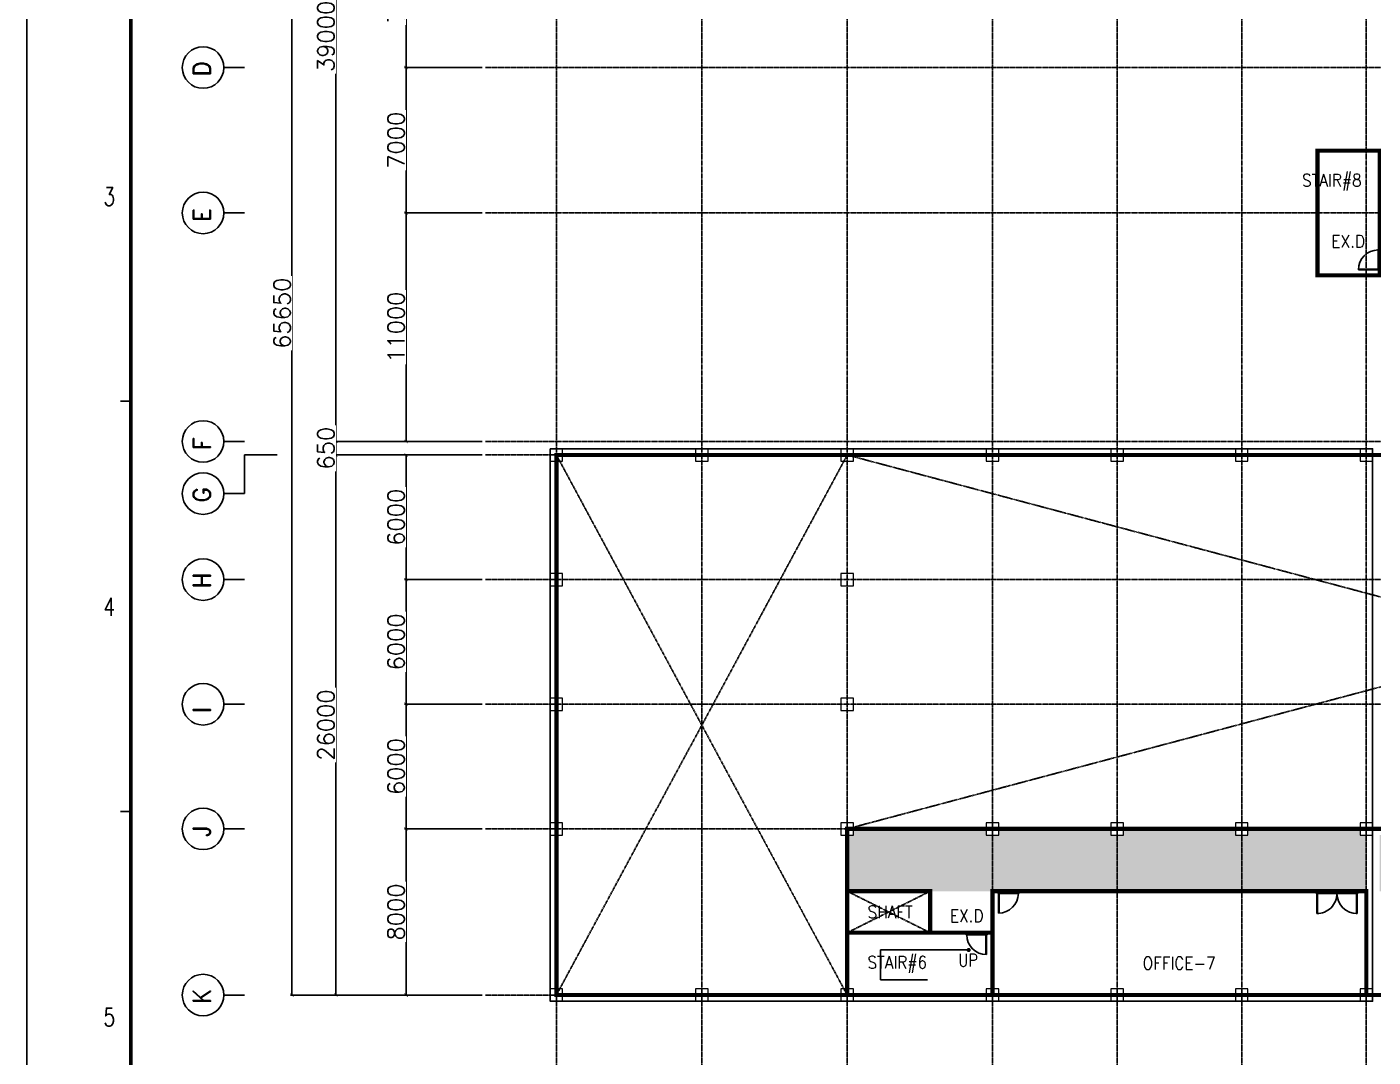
# Model space of a CAD drawing. Header units: millimetres. Extents: x -232466 to 860779, y -177975 to 311634.
# Drawn here: x 413279 to 478102, y 43072 to 92663 of the extents above; entities that cross this region are included whole.
import ezdxf
from ezdxf.enums import TextEntityAlignment as Align

# ---------------------------------------------------------------- set-up
doc = ezdxf.new("R2010")
doc.units = ezdxf.units.MM
doc.linetypes.add('AXES', pattern=[50.8, 31.75, -6.35, 6.35, -6.35])
doc.linetypes.add('CENTER', pattern=[2, 1.25, -0.25, 0.25, -0.25])
for name, color, linetype, lineweight in [('0 외형선', 3, 'Continuous', 25), ('COLUMN', 2, 'Continuous', 9), ('TEXT', 7, 'Continuous', 15), ('WALL', 7, 'Continuous', 9)]:
    doc.layers.add(name, color=color, linetype=linetype, lineweight=lineweight)
for name, color, linetype in [('Center Line', 1, 'CENTER'), ('dim', 7, 'Continuous'), ('DOOR', 4, 'Continuous'), ('G', 3, 'Continuous'), ('LED', 7, 'Continuous'), ('SYM', 7, 'Continuous'), ('TITLEBOX', 7, 'Continuous')]:
    doc.layers.add(name, color=color, linetype=linetype)
doc.styles.add('ROMAND', font='romand')
doc.styles.add('RomanS', font='romans.shx')
doc.styles.add('TBOX', font='romans.shx')
doc.dimstyles.new('HYUNDAI', dxfattribs={"dimscale": 120, "dimtxt": 3, "dimasz": 3, "dimexe": 1, "dimexo": 2, "dimgap": 1, "dimtad": 1, "dimdec": 0, "dimdsep": 46, "dimtxsty": 'RomanS', "dimcen": 0, "dimclrd": 256, "dimclre": 256, "dimclrt": 3, "dimadec": 0, "dimazin": 0, "dimtfac": 1, "dimtdec": 0, "dimtix": 1, "dimtmove": 2, "dimatfit": 3, "dimfxl": 1, "dimtvp": 1, "dimtolj": 1, "dimarcsym": 0})

# ---------------------------------------------------------------- blocks, each defined once
blk = doc.blocks.new('_ArchTick')
at = {"color": 0, "linetype": 'ByBlock', "const_width": 0.15}
blk.add_lwpolyline([(-0.5, -0.5), (0.5, 0.5)], dxfattribs=at)
blk = doc.blocks.new('*D383')
at = {"layer": 'Defpoints', "color": 0}
for p in [(426043, 111707), (435355, 111707), (435355, 46057)]:
    blk.add_point(p, dxfattribs=at)
at = {"layer": 'dim', "lineweight": -2}
for p, q in [((435195, 111707), (425963, 111707)), ((426043, 46057), (426043, 111707)), ((435195, 46057), (425963, 46057))]:
    blk.add_line(p, q, dxfattribs=at)
at = {"layer": 'dim', "lineweight": -2, "xscale": 160, "yscale": 160, "zscale": 160}
for p, rotation in [((426043, 111707), 90), ((426043, 46057), 270)]:
    blk.add_blockref('_ArchTick', p, dxfattribs=dict(at, rotation=rotation))
at = {"layer": 'dim', "color": 0, "insert": (425563, 78882), "char_height": 800, "attachment_point": 5, "rotation": 90, "style": 'RomanS', "bg_fill": 3, "box_fill_scale": 1.1, "bg_fill_color": 257, "bg_fill_transparency": 0}
blk.add_mtext('\\A1;65650', dxfattribs=at)
blk = doc.blocks.new('*D384')
at = {"layer": 'Defpoints', "color": 0}
for p in [(428155, 111707), (435355, 111707), (435355, 72707)]:
    blk.add_point(p, dxfattribs=at)
at = {"layer": 'dim', "lineweight": -2}
for p, q in [((435195, 111707), (428075, 111707)), ((428155, 72707), (428155, 111707)), ((435195, 72707), (428075, 72707))]:
    blk.add_line(p, q, dxfattribs=at)
at = {"layer": 'dim', "lineweight": -2, "xscale": 160, "yscale": 160, "zscale": 160}
for p, rotation in [((428155, 111707), 90), ((428155, 72707), 270)]:
    blk.add_blockref('_ArchTick', p, dxfattribs=dict(at, rotation=rotation))
at = {"layer": 'dim', "color": 0, "insert": (427675, 92207), "char_height": 800, "attachment_point": 5, "rotation": 90, "style": 'RomanS', "bg_fill": 3, "box_fill_scale": 1.1, "bg_fill_color": 257, "bg_fill_transparency": 0}
blk.add_mtext('\\A1;39000', dxfattribs=at)
blk = doc.blocks.new('*D388')
at = {"layer": 'Defpoints', "color": 0}
for p in [(428155, 72057), (435355, 72057), (435355, 46057)]:
    blk.add_point(p, dxfattribs=at)
at = {"layer": 'dim', "lineweight": -2}
for p, q in [((435195, 72057), (428075, 72057)), ((428155, 46057), (428155, 72057)), ((435195, 46057), (428075, 46057))]:
    blk.add_line(p, q, dxfattribs=at)
at = {"layer": 'dim', "lineweight": -2, "xscale": 160, "yscale": 160, "zscale": 160}
for p, rotation in [((428155, 72057), 90), ((428155, 46057), 270)]:
    blk.add_blockref('_ArchTick', p, dxfattribs=dict(at, rotation=rotation))
at = {"layer": 'dim', "color": 0, "insert": (427675, 59057), "char_height": 800, "attachment_point": 5, "rotation": 90, "style": 'RomanS', "bg_fill": 3, "box_fill_scale": 1.1, "bg_fill_color": 257, "bg_fill_transparency": 0}
blk.add_mtext('\\A1;26000', dxfattribs=at)
blk = doc.blocks.new('*D391')
at = {"layer": 'Defpoints', "color": 0}
for p in [(431536, 97707), (435355, 97707), (435355, 90707)]:
    blk.add_point(p, dxfattribs=at)
at = {"layer": 'dim', "lineweight": -2}
for p, q in [((435195, 97707), (431456, 97707)), ((431536, 90707), (431536, 97707)), ((435195, 90707), (431456, 90707))]:
    blk.add_line(p, q, dxfattribs=at)
at = {"layer": 'dim', "lineweight": -2, "xscale": 160, "yscale": 160, "zscale": 160}
for p, rotation in [((431536, 97707), 90), ((431536, 90707), 270)]:
    blk.add_blockref('_ArchTick', p, dxfattribs=dict(at, rotation=rotation))
at = {"layer": 'dim', "color": 0, "insert": (431056, 94207), "char_height": 800, "attachment_point": 5, "rotation": 90, "style": 'RomanS', "bg_fill": 3, "box_fill_scale": 1.1, "bg_fill_color": 257, "bg_fill_transparency": 0}
blk.add_mtext('\\A1;7000', dxfattribs=at)
blk = doc.blocks.new('*D392')
at = {"layer": 'Defpoints', "color": 0}
for p in [(431536, 90707), (435355, 90707), (435355, 83707)]:
    blk.add_point(p, dxfattribs=at)
at = {"layer": 'dim', "lineweight": -2}
for p, q in [((435195, 90707), (431456, 90707)), ((431536, 83707), (431536, 90707)), ((435195, 83707), (431456, 83707))]:
    blk.add_line(p, q, dxfattribs=at)
at = {"layer": 'dim', "lineweight": -2, "xscale": 160, "yscale": 160, "zscale": 160}
for p, rotation in [((431536, 90707), 90), ((431536, 83707), 270)]:
    blk.add_blockref('_ArchTick', p, dxfattribs=dict(at, rotation=rotation))
at = {"layer": 'dim', "color": 0, "insert": (431056, 87207), "char_height": 800, "attachment_point": 5, "rotation": 90, "style": 'RomanS', "bg_fill": 3, "box_fill_scale": 1.1, "bg_fill_color": 257, "bg_fill_transparency": 0}
blk.add_mtext('\\A1;7000', dxfattribs=at)
blk = doc.blocks.new('*D443')
at = {"layer": 'Defpoints', "color": 0}
for p in [(435355, 72707), (435355, 72057)]:
    blk.add_point(p, dxfattribs=at)
at = {"layer": 'dim', "lineweight": -2}
for p, q in [((435195, 72707), (428075, 72707)), ((428155, 72707), (428155, 72867)), ((428155, 72057), (428155, 72707)), ((435195, 72057), (428075, 72057)), ((428155, 72057), (428155, 71897))]:
    blk.add_line(p, q, dxfattribs=at)
at = {"layer": 'dim', "lineweight": -2, "xscale": 160, "yscale": 160, "zscale": 160}
for p, rotation in [((428155, 72707), 270), ((428155, 72057), 90)]:
    blk.add_blockref('_ArchTick', p, dxfattribs=dict(at, rotation=rotation))
at = {"layer": 'dim', "color": 0, "insert": (427675, 72382), "char_height": 800, "attachment_point": 5, "rotation": 90, "style": 'RomanS', "bg_fill": 3, "box_fill_scale": 1.1, "bg_fill_color": 257, "bg_fill_transparency": 0}
blk.add_mtext('\\A1;650', dxfattribs=at)
at = {"layer": 'Defpoints', "color": 0}
blk.add_point((428155, 72707), dxfattribs=at)
blk = doc.blocks.new('*D444')
at = {"layer": 'Defpoints', "color": 0}
for p in [(431536, 83707), (435355, 83707), (435355, 72707)]:
    blk.add_point(p, dxfattribs=at)
at = {"layer": 'dim', "lineweight": -2}
for p, q in [((435195, 83707), (431456, 83707)), ((431536, 72707), (431536, 83707)), ((435195, 72707), (431456, 72707))]:
    blk.add_line(p, q, dxfattribs=at)
at = {"layer": 'dim', "lineweight": -2, "xscale": 160, "yscale": 160, "zscale": 160}
for p, rotation in [((431536, 83707), 90), ((431536, 72707), 270)]:
    blk.add_blockref('_ArchTick', p, dxfattribs=dict(at, rotation=rotation))
at = {"layer": 'dim', "color": 0, "insert": (431056, 78207), "char_height": 800, "attachment_point": 5, "rotation": 90, "style": 'RomanS', "bg_fill": 3, "box_fill_scale": 1.1, "bg_fill_color": 257, "bg_fill_transparency": 0}
blk.add_mtext('\\A1;11000', dxfattribs=at)
blk = doc.blocks.new('*D445')
at = {"layer": 'Defpoints', "color": 0}
for p in [(431536, 72057), (435355, 72057), (435355, 66057)]:
    blk.add_point(p, dxfattribs=at)
at = {"layer": 'dim', "lineweight": -2}
for p, q in [((435195, 72057), (431456, 72057)), ((431536, 66057), (431536, 72057)), ((435195, 66057), (431456, 66057))]:
    blk.add_line(p, q, dxfattribs=at)
at = {"layer": 'dim', "lineweight": -2, "xscale": 160, "yscale": 160, "zscale": 160}
for p, rotation in [((431536, 72057), 90), ((431536, 66057), 270)]:
    blk.add_blockref('_ArchTick', p, dxfattribs=dict(at, rotation=rotation))
at = {"layer": 'dim', "color": 0, "insert": (431056, 69057), "char_height": 800, "attachment_point": 5, "rotation": 90, "style": 'RomanS', "bg_fill": 3, "box_fill_scale": 1.1, "bg_fill_color": 257, "bg_fill_transparency": 0}
blk.add_mtext('\\A1;6000', dxfattribs=at)
blk = doc.blocks.new('*D446')
at = {"layer": 'Defpoints', "color": 0}
for p in [(431536, 66057), (435355, 66057), (435355, 60057)]:
    blk.add_point(p, dxfattribs=at)
at = {"layer": 'dim', "lineweight": -2}
for p, q in [((435195, 66057), (431456, 66057)), ((431536, 60057), (431536, 66057)), ((435195, 60057), (431456, 60057))]:
    blk.add_line(p, q, dxfattribs=at)
at = {"layer": 'dim', "lineweight": -2, "xscale": 160, "yscale": 160, "zscale": 160}
for p, rotation in [((431536, 66057), 90), ((431536, 60057), 270)]:
    blk.add_blockref('_ArchTick', p, dxfattribs=dict(at, rotation=rotation))
at = {"layer": 'dim', "color": 0, "insert": (431056, 63057), "char_height": 800, "attachment_point": 5, "rotation": 90, "style": 'RomanS', "bg_fill": 3, "box_fill_scale": 1.1, "bg_fill_color": 257, "bg_fill_transparency": 0}
blk.add_mtext('\\A1;6000', dxfattribs=at)
blk = doc.blocks.new('*D447')
at = {"layer": 'Defpoints', "color": 0}
for p in [(431536, 60057), (435355, 60057), (435355, 54057)]:
    blk.add_point(p, dxfattribs=at)
at = {"layer": 'dim', "lineweight": -2}
for p, q in [((435195, 60057), (431456, 60057)), ((431536, 54057), (431536, 60057)), ((435195, 54057), (431456, 54057))]:
    blk.add_line(p, q, dxfattribs=at)
at = {"layer": 'dim', "lineweight": -2, "xscale": 160, "yscale": 160, "zscale": 160}
for p, rotation in [((431536, 60057), 90), ((431536, 54057), 270)]:
    blk.add_blockref('_ArchTick', p, dxfattribs=dict(at, rotation=rotation))
at = {"layer": 'dim', "color": 0, "insert": (431056, 57057), "char_height": 800, "attachment_point": 5, "rotation": 90, "style": 'RomanS', "bg_fill": 3, "box_fill_scale": 1.1, "bg_fill_color": 257, "bg_fill_transparency": 0}
blk.add_mtext('\\A1;6000', dxfattribs=at)
blk = doc.blocks.new('*D448')
at = {"layer": 'Defpoints', "color": 0}
for p in [(431536, 54057), (435355, 54057), (435355, 46057)]:
    blk.add_point(p, dxfattribs=at)
at = {"layer": 'dim', "lineweight": -2}
for p, q in [((435195, 54057), (431456, 54057)), ((431536, 46057), (431536, 54057)), ((435195, 46057), (431456, 46057))]:
    blk.add_line(p, q, dxfattribs=at)
at = {"layer": 'dim', "lineweight": -2, "xscale": 160, "yscale": 160, "zscale": 160}
for p, rotation in [((431536, 54057), 90), ((431536, 46057), 270)]:
    blk.add_blockref('_ArchTick', p, dxfattribs=dict(at, rotation=rotation))
at = {"layer": 'dim', "color": 0, "insert": (431056, 50057), "char_height": 800, "attachment_point": 5, "rotation": 90, "style": 'RomanS', "bg_fill": 3, "box_fill_scale": 1.1, "bg_fill_color": 257, "bg_fill_transparency": 0}
blk.add_mtext('\\A1;8000', dxfattribs=at)
blk = doc.blocks.new('column600')
at = {"layer": 'COLUMN', "linetype": 'Continuous'}
blk.add_lwpolyline([(-300, -300), (300, -300), (300, 300), (-300, 300)], close=True, dxfattribs=at)
blk = doc.blocks.new('주열')
at = {"layer": 'SYM'}
blk.add_line((0, 600), (0, 0), dxfattribs=at)
blk.add_circle((0, 1200), 600, dxfattribs=at)
blk = doc.blocks.new('SD1')
at = {"color": 8}
for p, q in [((-55, 200), (-975, 200)), ((-955, 155), (-45, 155))]:
    blk.add_line(p, q, dxfattribs=at)
for points in [[(-25, 1150), (-25, 200), (-55, 200), (-55, 1150)], [(-1000, 180), (-1000, 200), (-975, 200), (-975, 155), (-955, 155), (-955, 95), (-975, 50), (-1000, 50), (-1000, 70)], [(0, 180), (0, 200), (-25, 200), (-25, 155), (-45, 155), (-45, 95), (-25, 50), (0, 50), (0, 70)]]:
    blk.add_lwpolyline(points)
blk.add_arc((-25, 200), 950, 90, 180)
blk = doc.blocks.new('D2000')
at = {"color": 8}
for p, q in [((-45, -45), (-45, -1955)), ((0, -1935), (0, -65))]:
    blk.add_line(p, q, dxfattribs=at)
for points in [[(-25, 0), (0, 0), (0, -25), (-45, -25), (-45, -45), (-105, -45), (-150, -25), (-150, 0), (-130, 0)], [(975, -25), (0, -25), (0, -65), (975, -65), (975, -25)], [(975, -1975), (0, -1975), (0, -1935), (975, -1935), (975, -1975)], [(-25, -2000), (0, -2000), (0, -1975), (-45, -1975), (-45, -1955), (-105, -1955), (-150, -1975), (-150, -2000), (-130, -2000)]]:
    blk.add_lwpolyline(points)
at = {"ltscale": 0.2}
for centre, start, end in [((0, -25), 270, 0), ((0, -1975), 0, 90)]:
    blk.add_arc(centre, 975, start, end, dxfattribs=at)

msp = doc.modelspace()

# ---------------------------------------------------------------- hatches: boundary and pattern name
at = {"layer": 'WALL'}
h = msp.add_hatch(dxfattribs=at)
h.set_pattern_fill('DOTS', color=0, scale=250)
h.set_pattern_definition([(0, (-112547.3, -3924.74), (198.4375, 396.875), [0, -396.875])])
h.paths.add_polyline_path([(452776.7, 51056.9), (452776.7, 53756.1), (453076.6, 53756.1), (453076.6, 54056.9), (459476.6, 54056.9), (459476.6, 53756.1), (459776.7, 53756.1), (459776.7, 51056.9)])
h.paths.add_polyline_path([(471776.7, 51056.9), (471776.7, 53756.1), (472076.6, 53756.1), (472076.6, 54056.9), (477476.6, 54056.9), (477476.6, 53756.1), (477776.7, 53756.1), (477776.7, 51056.9), (477319.2, 51056.9), (475409.2, 51056.9)])
h.paths.add_polyline_path([(484426.7, 51056.9), (484426.7, 53756.1), (484726.6, 53756.1), (484726.6, 54056.9), (490126.6, 54056.9), (490126.6, 53756.1), (490426.7, 53756.1), (490426.7, 51056.9)])
h.paths.add_polyline_path([(465776.7, 51056.9), (465776.7, 53756.1), (466076.6, 53756.1), (466076.6, 54056.9), (471476.6, 54056.9), (471476.6, 53756.1), (471776.7, 53756.1), (471776.7, 51056.9)])
h.paths.add_polyline_path([(502426.7, 51056.9), (502426.7, 53756.1), (502726.6, 53756.1), (502726.6, 54056.9), (508126.6, 54056.9), (508126.6, 53756.1), (508426.7, 53756.1), (508426.7, 51056.9)])
h.paths.add_polyline_path([(490426.7, 51056.9), (490426.7, 53756.1), (490726.6, 53756.1), (490726.6, 54056.9), (496126.6, 54056.9), (496126.6, 53756.1), (496426.7, 53756.1), (496426.7, 51056.9), (490426.7, 51056.9)])
h.paths.add_polyline_path([(508426.7, 51056.9), (508426.7, 53756.1), (508726.6, 53756.1), (508726.6, 54056.9), (514126.6, 54056.9), (514126.6, 53756.1), (514426.7, 53756.1), (514426.7, 51056.9)])
h.paths.add_polyline_path([(459776.7, 51056.9), (459776.7, 53756.1), (460076.6, 53756.1), (460076.6, 54056.9), (465476.6, 54056.9), (465476.6, 53756.1), (465776.7, 53756.1), (465776.7, 51056.9), (460999.9, 51056.9), (460089.9, 51056.9)])
h.paths.add_polyline_path([(478426.7, 51056.9), (478426.7, 53756.1), (478726.6, 53756.1), (478726.6, 54056.9), (484126.6, 54056.9), (484126.6, 53756.1), (484426.7, 53756.1), (484426.7, 51056.9), (482699.7, 51056.9), (481789.7, 51056.9), (480946.2, 51056.9), (480036.2, 51056.9), (478426.7, 51056.9)])
h.paths.add_polyline_path([(496426.7, 51056.9), (496426.7, 53756.1), (496726.6, 53756.1), (496726.6, 54056.9), (502126.6, 54056.9), (502126.6, 53756.1), (502426.7, 53756.1), (502426.7, 51056.9), (497649.9, 51056.9), (496739.9, 51056.9)])
h.paths.add_polyline_path([(514426.7, 51056.9), (514426.7, 53756.1), (514726.6, 53756.1), (514726.6, 54056.9), (520126.6, 54056.9), (520126.6, 53756.1), (520426.7, 53756.1), (520426.7, 53469.8), (520426.7, 51557.3), (520426.7, 51056.9), (519969.2, 51056.9), (518059.2, 51056.9)])
h.paths.add_polyline_path([(518295.3, 52973.7), (518295.3, 52073.7), (520215.3, 52073.7), (520215.3, 52973.7)], flags=24)
h.paths.add_polyline_path([(490659.9, 52940.4), (490659.9, 52040.4), (500571.9, 52040.4), (500571.9, 52940.4)], flags=24)
h.paths.add_polyline_path([(478364.3, 52940.4), (478364.3, 52040.4), (487871.3, 52040.4), (487871.3, 52940.4)], flags=24)

# ---------------------------------------------------------------- linework, layer by layer
for p, q in [((423761, 70195), (423761, 72056.9)), ((458629.1, 48227.8), (454389.9, 48227.8)), ((454389.9, 46782.8), (454389.9, 48227.8)), ((456649.1, 46782.8), (454389.9, 46782.8))]:
    msp.add_line(p, q)
msp.add_lwpolyline([(438476.6, 72356.1), (478076.6, 72356.1), (478076.6, 45756.1), (438476.6, 45756.1)], close=True)
msp.add_lwpolyline([(456649.1, 46782.8, 0, 160, 0), (456169.1, 46782.8, 0, 0, 0), (456649.1, 46782.8, 0, 0, 0)], format="xyseb")
at = {"layer": '0 외형선', "linetype": 'Continuous', "const_width": 200}
for points in [[(475426.7, 80706), (475426.7, 86706), (478426.7, 86706), (478426.7, 80706)], [(438776.7, 72057.7), (520426.7, 72058.6), (520426.7, 46056.9), (438776.7, 46057.7)], [(452776.7, 54056.9), (520426.7, 54056.9), (520426.7, 46056.9), (452776.7, 46057.6)], [(452776.7, 51056.9), (456776.7, 51056.9), (456776.6, 49056.8), (452776.7, 49057.6)], [(459776.7, 51056.9), (477776.7, 51056.9), (477776.7, 46057.4), (459776.6, 46056.1)], [(452776.8, 49057.5), (459776, 49057.5), (459776.7, 46056.7), (452776.8, 46057.5)]]:
    msp.add_lwpolyline(points, close=True, dxfattribs=at)
at = {"layer": 'Center Line', "linetype": 'AXES'}
for p, q in [((438776.7, 119292.5), (438776.7, 36118.4)), ((438776.7, 119292.5), (438776.7, 36118.4)), ((445776.7, 119292.5), (445776.7, 36118.4)), ((452776.7, 119292.5), (452776.7, 36118.4)), ((459776.7, 119292.5), (459776.7, 36118.4)), ((465776.7, 119292.5), (465776.7, 36118.4)), ((471776.7, 119292.5), (471776.7, 36118.4)), ((477776.7, 119292.5), (477776.7, 36118.4)), ((452781.4, 72056.1), (438776.7, 46057.7)), ((438776.7, 72056.1), (452776.7, 46057.6)), ((452776.6, 72056.1), (520426.7, 54056.9)), ((520426.6, 72056.1), (452776.7, 54056.9)), ((452776.7, 51056.9), (456776, 49057.5)), ((456776.7, 51056.9), (452776.7, 49057.6))]:
    msp.add_line(p, q, dxfattribs=at)
at = {"layer": 'LED', "const_width": 100}
msp.add_lwpolyline([(458617.7, 48276.5, -1), (458640.5, 48179.2, -1)], format="xyb", close=True, dxfattribs=at)
at = {"layer": 'TITLEBOX', "color": 4, "linetype": 'Continuous'}
for p, q in [((418278.6, 74640.2), (417778.6, 74640.2)), ((418278.6, 54890.2), (417778.6, 54890.2))]:
    msp.add_line(p, q, dxfattribs=at)
at = {"layer": 'TITLEBOX', "color": 7}
msp.add_lwpolyline([(413278.6, 138640.2), (623528.6, 138640.2), (623528.6, -9859.8), (413278.6, -9859.8)], close=True, dxfattribs=at)
at = {"layer": 'TITLEBOX', "color": 4, "const_width": 175}
msp.add_lwpolyline([(418278.6, 133640.2), (618343.6, 133640.2), (618343.6, -4088.4), (418278.6, -4088.4)], close=True, dxfattribs=at)

# ---------------------------------------------------------------- block references
at = {"layer": 'COLUMN', "linetype": 'Continuous'}
for p in [(438776.6, 72056.1), (445776.6, 72056.1), (452776.6, 72056.1), (459776.6, 72056.1), (465776.6, 72056.1), (471776.6, 72056.1), (477776.6, 72056.1), (438776.6, 66056.1), (452776.6, 66056.1), (438776.6, 60056.1), (452776.6, 60056.1), (438776.6, 54056.1), (452776.6, 54056.1), (459776.6, 54056.1), (465776.6, 54056.1), (471776.6, 54056.1), (477776.6, 54056.1), (438776.6, 46056.1), (445776.6, 46056.1), (452776.6, 46056.1), (459776.6, 46056.1), (465776.6, 46056.1), (471776.6, 46056.1), (477776.6, 46056.1)]:
    msp.add_blockref('column600', p, dxfattribs=at)
at = {"layer": 'DOOR', "xscale": -1}
for name, p, rotation in [('SD1', (478542.2, 80951.5), 89.99999999999962), ('D2000', (475364.2, 50953.7), 89.99999999999959), ('SD1', (459511, 49152.5), 180)]:
    msp.add_blockref(name, p, dxfattribs=dict(at, rotation=rotation))
at = {"layer": 'DOOR', "rotation": 180}
msp.add_blockref('SD1', (460044.9, 51152.4), dxfattribs=at)
at = {"layer": 'SYM', "xscale": -1.666666666666667, "yscale": 1.666666666666667, "zscale": 1.666666666666667}
for p, rotation in [((423761, 90706.9), 89.99999999999947), ((423761, 83706.9), 89.99999999999947), ((423761, 72706.9), 89.9999999999995), ((423761, 70195), 89.99999999999947), ((423761, 66056.9), 89.9999999999995), ((423761, 60056.9), 89.9999999999995), ((423761, 54056.9), 89.9999999999995), ((423761, 46056.9), 89.9999999999995)]:
    msp.add_blockref('주열', p, dxfattribs=dict(at, rotation=rotation))

# ---------------------------------------------------------------- texts
at = {"layer": 'G', "color": 3, "style": 'RomanS', "width": 0.9}
for s, p in [('STAIR#8', (476114.9, 85239.9)), ('SHAFT', (454846, 50054.7)), ('STAIR#6', (455190.3, 47590.5)), ('OFFICE-7', (468760.3, 47590.5))]:
    msp.add_text(s, height=600, dxfattribs=at).set_placement(p, align=Align.MIDDLE)
at = {"layer": 'SYM', "style": 'ROMAND'}
for s, p in [('D', (422121.3, 90267.3)), ('E', (422121.3, 83267.3)), ('F', (422121.3, 72267.3)), ('G', (422121.3, 69755.4)), ('H', (422121.3, 65617.3)), ('I', (422121.3, 59617.3)), ('J', (422121.3, 53617.3)), ('K', (422121.3, 45617.3))]:
    msp.add_text(s, height=840.9, rotation=90, dxfattribs=at).set_placement(p)
at = {"layer": 'TEXT', "color": 7, "style": 'RomanS', "width": 0.9}
for p in [(476905.2, 82343.3), (458535.2, 49873.3)]:
    msp.add_text('EX.D', height=600, dxfattribs=at).set_placement(p, align=Align.MIDDLE)
at = {"layer": 'TEXT', "color": 0, "linetype": 'Continuous', "style": 'RomanS', "width": 0.85}
msp.add_text('UP', height=600, dxfattribs=at).set_placement((458131.6, 47434.1))
at = {"layer": 'TITLEBOX', "color": 4, "linetype": 'Continuous', "style": 'TBOX', "width": 0.75}
for s, p in [('3', (416964, 84057.2)), ('4', (416964, 64307.2)), ('5', (416964, 44557.2))]:
    msp.add_text(s, height=875, dxfattribs=at).set_placement(p)

# ---------------------------------------------------------------- next in the draw order: dimensions: what is measured, and where the dimension line sits
at = {"layer": 'dim'}
dim = msp.add_linear_dim(base=(426043.5, 111706.9), p1=(435355.3, 46056.9), p2=(435355.3, 111706.9), angle=90, dimstyle='HYUNDAI', override={"dimscale": 80, "dimtxt": 10, "dimasz": 2, "dimpost": '\\X', "dimblk1": 'ArchTick', "dimblk2": 'ArchTick', "dimsah": 1, "dimclrt": 0, "dimtfill": 1, "dimtfillclr": 0}, dxfattribs=at)
dim.commit()
dim.dimension.update_dxf_attribs({"geometry": '*D383', "text_midpoint": (425563.5, 78881.9)})

# ---------------------------------------------------------------- next in the draw order: linework, layer by layer
msp.add_line((425324.7, 72056.9), (423761, 72056.9))

# ---------------------------------------------------------------- next in the draw order: dimensions: what is measured, and where the dimension line sits
for base, p1, p2, picture, middle in [((428155.3, 111706.9), (435355.3, 72706.9), (435355.3, 111706.9), '*D384', (427675.3, 92206.9)), ((428155.3, 72056.9), (435355.3, 46056.9), (435355.3, 72056.9), '*D388', (427675.3, 59056.9))]:
    dim = msp.add_linear_dim(base=base, p1=p1, p2=p2, angle=90, dimstyle='HYUNDAI', override={"dimscale": 80, "dimtxt": 10, "dimasz": 2, "dimpost": '\\X', "dimblk1": 'ArchTick', "dimblk2": 'ArchTick', "dimsah": 1, "dimclrt": 0, "dimtfill": 1, "dimtfillclr": 0}, dxfattribs=at)
    dim.commit()
    dim.dimension.update_dxf_attribs({"geometry": picture, "text_midpoint": middle})

# ---------------------------------------------------------------- next in the draw order: linework, layer by layer
at = {"layer": 'Center Line', "linetype": 'AXES'}
for p, q in [((435355.3, 72706.9), (591076.7, 72706.9)), ((435355.3, 72056.9), (591076.7, 72056.9)), ((435355.3, 66056.9), (591076.7, 66056.9)), ((435355.3, 60056.9), (591076.7, 60056.9)), ((435355.3, 54056.9), (591076.7, 54056.9)), ((435355.3, 46056.9), (591076.7, 46056.9))]:
    msp.add_line(p, q, dxfattribs=at)

# ---------------------------------------------------------------- next in the draw order: dimensions: what is measured, and where the dimension line sits
at = {"layer": 'dim'}
dim = msp.add_linear_dim(base=(431536.2, 97706.9), p1=(435355.3, 90706.9), p2=(435355.3, 97706.9), angle=90, dimstyle='HYUNDAI', override={"dimscale": 80, "dimtxt": 10, "dimasz": 2, "dimpost": '\\X', "dimblk1": 'ArchTick', "dimblk2": 'ArchTick', "dimsah": 1, "dimclrt": 0, "dimtfill": 1, "dimtfillclr": 0}, dxfattribs=at)
dim.commit()
dim.dimension.update_dxf_attribs({"geometry": '*D391', "text_midpoint": (431056.2, 94206.9)})

# ---------------------------------------------------------------- next in the draw order: dimensions: what is measured, and where the dimension line sits
for base, p1, p2, picture, middle in [((431536.2, 90706.9), (435355.3, 83706.9), (435355.3, 90706.9), '*D392', (431056.2, 87206.9)), ((428155.3, 72706.9), (435355.3, 72056.9), (435355.3, 72706.9), '*D443', (427675.3, 72381.9))]:
    dim = msp.add_linear_dim(base=base, p1=p1, p2=p2, angle=90, dimstyle='HYUNDAI', override={"dimscale": 80, "dimtxt": 10, "dimasz": 2, "dimpost": '\\X', "dimblk1": 'ArchTick', "dimblk2": 'ArchTick', "dimsah": 1, "dimclrt": 0, "dimtfill": 1, "dimtfillclr": 0}, dxfattribs=at)
    dim.commit()
    dim.dimension.update_dxf_attribs({"geometry": picture, "text_midpoint": middle})

# ---------------------------------------------------------------- next in the draw order: linework, layer by layer
at = {"layer": 'Center Line', "linetype": 'AXES'}
for p, q in [((435355.3, 90706.9), (591076.7, 90706.9)), ((435355.3, 83706.9), (591076.7, 83706.9))]:
    msp.add_line(p, q, dxfattribs=at)

# ---------------------------------------------------------------- next in the draw order: dimensions: what is measured, and where the dimension line sits
at = {"layer": 'dim'}
dim = msp.add_linear_dim(base=(431536.2, 72056.9), p1=(435355.3, 66056.9), p2=(435355.3, 72056.9), angle=90, dimstyle='HYUNDAI', override={"dimscale": 80, "dimtxt": 10, "dimasz": 2, "dimpost": '\\X', "dimblk1": 'ArchTick', "dimblk2": 'ArchTick', "dimsah": 1, "dimclrt": 0, "dimtfill": 1, "dimtfillclr": 0}, dxfattribs=at)
dim.commit()
dim.dimension.update_dxf_attribs({"geometry": '*D445', "text_midpoint": (431056.2, 69056.9)})

# ---------------------------------------------------------------- next in the draw order: dimensions: what is measured, and where the dimension line sits
for base, p1, p2, picture, middle in [((431536.2, 83706.9), (435355.3, 72706.9), (435355.3, 83706.9), '*D444', (431056.2, 78206.9)), ((431536.2, 66056.9), (435355.3, 60056.9), (435355.3, 66056.9), '*D446', (431056.2, 63056.9))]:
    dim = msp.add_linear_dim(base=base, p1=p1, p2=p2, angle=90, dimstyle='HYUNDAI', override={"dimscale": 80, "dimtxt": 10, "dimasz": 2, "dimpost": '\\X', "dimblk1": 'ArchTick', "dimblk2": 'ArchTick', "dimsah": 1, "dimclrt": 0, "dimtfill": 1, "dimtfillclr": 0}, dxfattribs=at)
    dim.commit()
    dim.dimension.update_dxf_attribs({"geometry": picture, "text_midpoint": middle})

# ---------------------------------------------------------------- next in the draw order: dimensions: what is measured, and where the dimension line sits
dim = msp.add_linear_dim(base=(431536.2, 60056.9), p1=(435355.3, 54056.9), p2=(435355.3, 60056.9), angle=90, dimstyle='HYUNDAI', override={"dimscale": 80, "dimtxt": 10, "dimasz": 2, "dimpost": '\\X', "dimblk1": 'ArchTick', "dimblk2": 'ArchTick', "dimsah": 1, "dimclrt": 0, "dimtfill": 1, "dimtfillclr": 0}, dxfattribs=at)
dim.commit()
dim.dimension.update_dxf_attribs({"geometry": '*D447', "text_midpoint": (431056.2, 57056.9)})

# ---------------------------------------------------------------- next in the draw order: dimensions: what is measured, and where the dimension line sits
dim = msp.add_linear_dim(base=(431536.2, 54056.9), p1=(435355.3, 46056.9), p2=(435355.3, 54056.9), angle=90, dimstyle='HYUNDAI', override={"dimscale": 80, "dimtxt": 10, "dimasz": 2, "dimpost": '\\X', "dimblk1": 'ArchTick', "dimblk2": 'ArchTick', "dimsah": 1, "dimclrt": 0, "dimtfill": 1, "dimtfillclr": 0}, dxfattribs=at)
dim.commit()
dim.dimension.update_dxf_attribs({"geometry": '*D448', "text_midpoint": (431056.2, 50056.9)})

doc.saveas('drawing.dxf')
